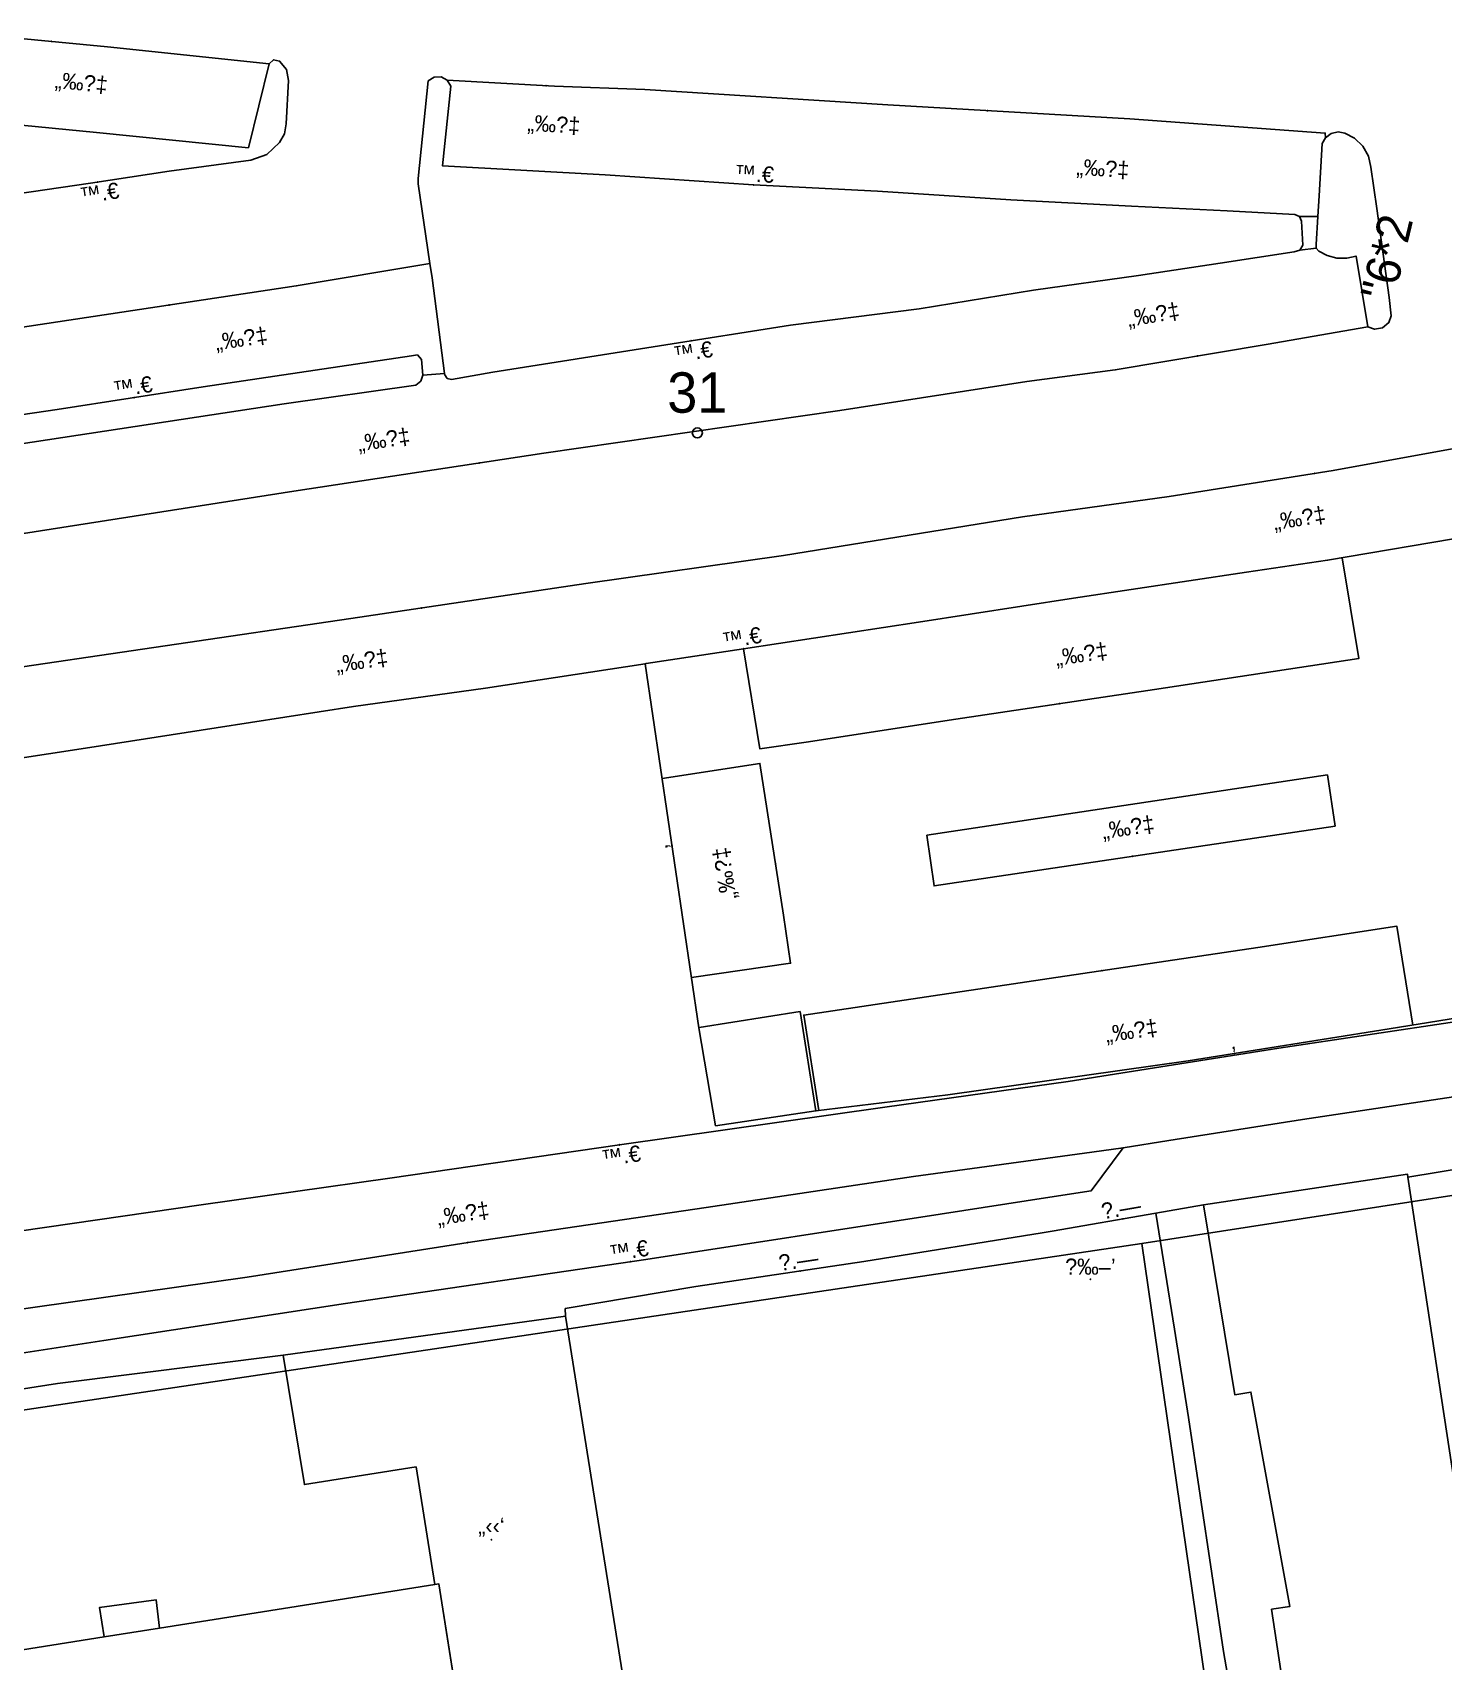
# Model space of a CAD drawing. Header units: metres. Extents: x 218299 to 220222, y 572714 to 574340.
# Drawn here: x 218686.5 to 218756.3, y 572895.3 to 572975.9 of the extents above; entities that cross this region are included whole.
import ezdxf
from ezdxf.enums import TextEntityAlignment as Align

# ---------------------------------------------------------------- set-up
doc = ezdxf.new("R2010")
doc.units = ezdxf.units.M
doc.header["$MEASUREMENT"] = 0
for name, color, linetype in [('1602', 44, 'Continuous'), ('1603', 44, 'Continuous'), ('6916', 7, 'Continuous'), ('A_POINTS', 2, 'Continuous'), ('M2200', 253, 'Continuous'), ('M2207', 253, 'Continuous'), ('M2401', 7, 'Continuous'), ('M2404', 7, 'Continuous'), ('M2430', 253, 'Continuous'), ('M2601', 253, 'Continuous'), ('M2602', 253, 'Continuous'), ('M2605', 253, 'Continuous'), ('M2804', 253, 'Continuous')]:
    doc.layers.add(name, color=color, linetype=linetype)
doc.styles.add('HEBTXT', font='HEBTXT')
doc.styles.add('MAVAT_HEBTXT', font='HEBTXT')

# ---------------------------------------------------------------- blocks, each defined once
blk = doc.blocks.new('1603')
at = {"layer": 'A_POINTS'}
blk.add_circle((0, 0), 0.25, dxfattribs=at)
at = {"color": 0, "style": 'HEBTXT'}
blk.add_attdef('PARCEL_NUM', text='', height=2, dxfattribs=at).set_placement((0, 1), align=Align.CENTER)
at = {"color": 0, "style": 'HEBTXT', "flags": 1}
blk.add_attdef('LOT_NUM', text='', height=2, dxfattribs=at).set_placement((0, -2.5), align=Align.CENTER)
blk = doc.blocks.new('6916')
at = {"layer": 'A_POINTS'}
blk.add_circle((0, 0), 0.25, dxfattribs=at)
at = {"color": 0, "style": 'HEBTXT'}
for tag, p in [('HTCH', (0.006, 3.527)), ('PIPE', (0.049, 1.33))]:
    blk.add_attdef(tag, text='', height=1.7, dxfattribs=at).set_placement(p, align=Align.MIDDLE_CENTER)
blk = doc.blocks.new('M2404')
blk.add_circle((0, 0), 0.025)
at = {"style": 'MAVAT_HEBTXT'}
blk.add_attdef('NAME', text='', height=0.8, dxfattribs=at).set_placement((0, 1.59), align=Align.MIDDLE)
blk = doc.blocks.new('M2804')
blk.add_circle((0, 0), 0.025)
at = {"style": 'MAVAT_HEBTXT'}
blk.add_attdef('NAME', text='', height=0.8, dxfattribs=at).set_placement((0, 1.59), align=Align.MIDDLE)
blk = doc.blocks.new('M2601')
blk.add_circle((0, 0), 0.025)
at = {"style": 'MAVAT_HEBTXT'}
blk.add_attdef('NAME', text='', height=0.8, dxfattribs=at).set_placement((0, 1.59), align=Align.MIDDLE)
blk = doc.blocks.new('M2605')
blk.add_circle((0, 0), 0.025)
at = {"style": 'MAVAT_HEBTXT'}
blk.add_attdef('NAME', text='', height=0.8, dxfattribs=at).set_placement((0, 1.59), align=Align.MIDDLE)
blk = doc.blocks.new('M2207')
blk.add_circle((0, 0), 0.025)
at = {"style": 'MAVAT_HEBTXT'}
blk.add_attdef('NAME', text='', height=0.8, dxfattribs=at).set_placement((0, 1.59), align=Align.MIDDLE)
blk = doc.blocks.new('M2430')
blk.add_circle((0, 0), 0.025)
at = {"style": 'MAVAT_HEBTXT'}
blk.add_attdef('NAME', text='', height=0.8, dxfattribs=at).set_placement((0, 1.25), align=Align.MIDDLE)
blk = doc.blocks.new('111')
at = {"layer": 'M2200'}
for points in [[(218724.486, 572927.434, 558.44), (218725.27, 572922.504, 558.53), (218725.27, 572922.504, 558.53), (218720.302, 572921.768, 558.53), (218719.472, 572926.626, 558.44), (218719.472, 572926.626, 558.44), (218719.493, 572926.63, 558.44)], [(218706.598, 572899.095, 560.6), (218706.598, 572899.095, 560.6), (218708.543, 572886.852, 560.6), (218708.554, 572886.779, 560.6), (218709.741, 572879.31, 560.6), (218711.357, 572869.135, 560.6), (218710.869, 572869.057, 560.603), (218688.812, 572865.536, 560.78), (218688.782, 572865.732, 560.775), (218688.314, 572868.72, 560.703), (218684.117, 572895.534, 560.06), (218684.117, 572895.534, 560.06), (218690.043, 572896.473, 560.202), (218692.768, 572896.904, 560.267), (218706.406, 572899.064, 560.595)]]:
    blk.add_polyline3d(points, close=True, dxfattribs=at)
blk.add_polyline3d([(218749.923, 572883.998, 559.34), (218747.825, 572897.834, 558.8), (218748.736, 572897.972, 561.32), (218746.806, 572908.589, 561.23), (218746.008, 572908.454, 561.23), (218744.461, 572917.852, 561.23), (218744.461, 572917.852, 561.23), (218754.555, 572919.382, 561.86), (218754.579, 572919.226, 561.86), (218757.208, 572901.889, 561.86), (218765.237, 572903.107, 559.88), (218766.075, 572897.582, 559.88), (218764.756, 572897.382, 563.84), (218766.028, 572888.999, 562.42)], dxfattribs=at)
at = {"layer": 'M2207'}
for points in [[(218708.554, 572886.779, 560.6), (218706.598, 572899.095, 560.42), (218706.406, 572899.064, 560.42), (218705.481, 572904.886, 560.06), (218699.954, 572904.008, 560.06), (218698.895, 572910.408, 560.42), (218698.895, 572910.408, 560.42), (218712.882, 572912.351, 560.06), (218712.882, 572912.351, 560.06), (218716.404, 572890.178, 560.24), (218715.973, 572890.107, 560.261), (218712.758, 572889.579, 560.42), (218712.993, 572888.332, 560.69), (218712.628, 572888.273, 560.69), (218712.779, 572887.516, 560.78)], [(218692.768, 572896.904, 559.61), (218690.043, 572896.473, 559.43), (218689.813, 572897.925, 559.43), (218692.614, 572898.3, 559.61)]]:
    blk.add_polyline3d(points, close=True, dxfattribs=at)
at = {"layer": 'M2401'}
for points in [[(218698.201, 572974.334, 555.72), (218697.176, 572970.191, 555.72), (218689.664, 572970.942, 555.72), (218682.387, 572971.646, 555.72)], [(218683.462, 572967.581, 555.81), (218689.365, 572968.434, 555.63), (218693.255, 572969.029, 555.63), (218697.297, 572969.575, 555.63), (218698.097, 572969.855, 555.63), (218698.709, 572970.441, 555.63), (218698.965, 572970.877, 555.63), (218699.049, 572971.375, 555.63), (218699.159, 572973.524, 555.72), (218699.067, 572974.06, 555.72), (218698.719, 572974.478, 555.72), (218698.422, 572974.543, 555.72), (218698.201, 572974.334, 555.72)], [(218750.188, 572967.813, 555.63), (218750.335, 572970.391, 555.63), (218750.496, 572970.676, 555.63), (218750.78, 572970.892, 555.63), (218751.129, 572970.971, 555.63), (218751.451, 572970.911, 555.63), (218751.936, 572970.66, 555.63), (218752.347, 572970.264, 555.63), (218752.624, 572969.765, 555.63), (218752.741, 572969.231, 555.63), (218753.041, 572967.178, 555.63), (218753.642, 572962.774, 555.72), (218753.749, 572961.866, 555.72), (218753.628, 572961.536, 555.72), (218753.324, 572961.272, 555.72), (218752.928, 572961.203, 555.72), (218752.595, 572961.317, 555.72), (218752.595, 572961.317, 555.72), (218752.011, 572964.824, 555.72), (218751.547, 572964.721, 555.72), (218751.06, 572964.728, 555.72), (218750.587, 572964.85, 555.72), (218750.168, 572965.073, 555.72), (218750.042, 572965.212, 555.72), (218750.041, 572965.4, 555.72), (218750.125, 572966.777, 555.668), (218750.188, 572967.813, 555.63)], [(218705.254, 572959.891, 555.9), (218694.94, 572958.345, 555.9), (218687.706, 572957.222, 555.9), (218685.343, 572956.89, 555.9), (218685.13, 572956.683, 555.9), (218685.13, 572956.387, 555.9), (218685.322, 572955.627, 555.9), (218685.496, 572955.488, 555.9), (218685.719, 572955.501, 555.9), (218698.942, 572957.518, 555.9), (218705.47, 572958.442, 555.9), (218705.709, 572958.638, 555.9), (218705.817, 572958.927, 555.9), (218705.739, 572959.707, 555.9), (218705.545, 572959.928, 555.9), (218705.254, 572959.891, 555.9)], [(218757.809, 572950.988, 556.08), (218750.598, 572949.763, 556.08), (218746.58, 572949.182, 556.17), (218738.024, 572947.887, 556.26), (218730.356, 572946.696, 556.26), (218721.686, 572945.383, 556.202), (218716.87, 572944.653, 556.17), (218716.819, 572944.645, 556.17), (218708.92, 572943.439, 556.17), (218702.373, 572942.523, 556.17), (218695.588, 572941.466, 556.17), (218689.109, 572940.466, 556.17), (218683.596, 572939.617, 556.17)], [(218684.554, 572916.372, 556.35), (218694.84, 572917.851, 556.35), (218704.174, 572919.175, 556.35), (218715.54, 572920.827, 556.17), (218728.691, 572922.697, 556.17), (218737.763, 572923.955, 556.17), (218748.193, 572925.605, 556.17), (218756.992, 572926.937, 556.17)], [(218758.812, 572923.497, 555.99), (218749.355, 572922.076, 555.99), (218742.739, 572921.038, 555.99), (218740.475, 572920.682, 555.99), (218738.898, 572918.557, 555.99), (218736.847, 572918.237, 555.99), (218731.418, 572917.39, 555.99), (218716.845, 572915.158, 555.99), (218701.976, 572912.968, 555.99), (218690.022, 572911.145, 556.17), (218679.491, 572909.516, 556.17)]]:
    blk.add_polyline3d(points, dxfattribs=at)
blk.add_polyline3d([(218722.186, 572968.348, 555.72), (218728.317, 572968.035, 555.63), (218734.926, 572967.612, 555.72), (218740.887, 572967.302, 555.72), (218745.626, 572967.057, 555.72), (218748.977, 572966.885, 555.72), (218749.205, 572966.782, 555.72), (218749.315, 572966.557, 555.72), (218749.382, 572965.365, 555.72), (218749.227, 572965.115, 555.72), (218748.945, 572965.03, 555.72), (218745.289, 572964.48, 555.72), (218741.243, 572963.858, 555.72), (218736.049, 572963.136, 555.81), (218730.39, 572962.218, 555.81), (218724.018, 572961.404, 555.9), (218717.525, 572960.385, 555.9), (218709.281, 572959.074, 555.9), (218707.229, 572958.721, 555.9), (218707.019, 572958.767, 555.9), (218706.898, 572958.945, 555.9), (218706.888, 572959.02, 555.897), (218706.27, 572963.746, 555.72), (218706.165, 572964.451, 555.72), (218705.579, 572968.398, 555.72), (218705.574, 572968.664, 555.72), (218706.083, 572973.497, 555.72), (218706.373, 572973.688, 555.72), (218706.72, 572973.703, 555.72), (218707.025, 572973.538, 555.72), (218707.202, 572973.239, 555.72), (218706.79, 572969.292, 555.72), (218714.836, 572968.842, 555.72)], close=True, dxfattribs=at)
at = {"layer": 'M2404'}
for points in [[(218698.201, 572974.334, 555.72), (218697.176, 572970.191, 555.72), (218689.664, 572970.942, 555.72), (218682.387, 572971.646, 555.72)], [(218683.462, 572967.581, 555.81), (218689.365, 572968.434, 555.63), (218693.255, 572969.029, 555.63), (218697.297, 572969.575, 555.63), (218698.097, 572969.855, 555.63), (218698.709, 572970.441, 555.63), (218698.965, 572970.877, 555.63), (218699.049, 572971.375, 555.63), (218699.159, 572973.524, 555.72), (218699.067, 572974.06, 555.72), (218698.719, 572974.478, 555.72), (218698.422, 572974.543, 555.72), (218698.201, 572974.334, 555.72)], [(218750.188, 572967.813, 555.63), (218750.335, 572970.391, 555.63), (218750.496, 572970.676, 555.63), (218750.78, 572970.892, 555.63), (218751.129, 572970.971, 555.63), (218751.451, 572970.911, 555.63), (218751.936, 572970.66, 555.63), (218752.347, 572970.264, 555.63), (218752.624, 572969.765, 555.63), (218752.741, 572969.231, 555.63), (218753.041, 572967.178, 555.63), (218753.642, 572962.774, 555.72), (218753.749, 572961.866, 555.72), (218753.628, 572961.536, 555.72), (218753.324, 572961.272, 555.72), (218752.928, 572961.203, 555.72), (218752.595, 572961.317, 555.72), (218752.595, 572961.317, 555.72), (218752.011, 572964.824, 555.72), (218751.547, 572964.721, 555.72), (218751.06, 572964.728, 555.72), (218750.587, 572964.85, 555.72), (218750.168, 572965.073, 555.72), (218750.042, 572965.212, 555.72), (218750.041, 572965.4, 555.72), (218750.125, 572966.777, 555.668), (218750.188, 572967.813, 555.63)], [(218705.254, 572959.891, 555.9), (218694.94, 572958.345, 555.9), (218687.706, 572957.222, 555.9), (218685.343, 572956.89, 555.9), (218685.13, 572956.683, 555.9), (218685.13, 572956.387, 555.9), (218685.322, 572955.627, 555.9), (218685.496, 572955.488, 555.9), (218685.719, 572955.501, 555.9), (218698.942, 572957.518, 555.9), (218705.47, 572958.442, 555.9), (218705.709, 572958.638, 555.9), (218705.817, 572958.927, 555.9), (218705.739, 572959.707, 555.9), (218705.545, 572959.928, 555.9), (218705.254, 572959.891, 555.9)], [(218757.809, 572950.988, 556.08), (218750.598, 572949.763, 556.08), (218746.58, 572949.182, 556.17), (218738.024, 572947.887, 556.26), (218730.356, 572946.696, 556.26), (218721.686, 572945.383, 556.202), (218716.87, 572944.653, 556.17), (218716.819, 572944.645, 556.17), (218708.92, 572943.439, 556.17), (218702.373, 572942.523, 556.17), (218695.588, 572941.466, 556.17), (218689.109, 572940.466, 556.17), (218683.596, 572939.617, 556.17)], [(218684.554, 572916.372, 556.35), (218694.84, 572917.851, 556.35), (218704.174, 572919.175, 556.35), (218715.54, 572920.827, 556.17), (218728.691, 572922.697, 556.17), (218737.763, 572923.955, 556.17), (218748.193, 572925.605, 556.17), (218756.992, 572926.937, 556.17)], [(218758.812, 572923.497, 555.99), (218749.355, 572922.076, 555.99), (218742.739, 572921.038, 555.99), (218740.475, 572920.682, 555.99), (218738.898, 572918.557, 555.99), (218736.847, 572918.237, 555.99), (218731.418, 572917.39, 555.99), (218716.845, 572915.158, 555.99), (218701.976, 572912.968, 555.99), (218690.022, 572911.145, 556.17), (218679.491, 572909.516, 556.17)]]:
    blk.add_polyline3d(points, dxfattribs=at)
blk.add_polyline3d([(218722.186, 572968.348, 555.72), (218728.317, 572968.035, 555.63), (218734.926, 572967.612, 555.72), (218740.887, 572967.302, 555.72), (218745.626, 572967.057, 555.72), (218748.977, 572966.885, 555.72), (218749.205, 572966.782, 555.72), (218749.315, 572966.557, 555.72), (218749.382, 572965.365, 555.72), (218749.227, 572965.115, 555.72), (218748.945, 572965.03, 555.72), (218745.289, 572964.48, 555.72), (218741.243, 572963.858, 555.72), (218736.049, 572963.136, 555.81), (218730.39, 572962.218, 555.81), (218724.018, 572961.404, 555.9), (218717.525, 572960.385, 555.9), (218709.281, 572959.074, 555.9), (218707.229, 572958.721, 555.9), (218707.019, 572958.767, 555.9), (218706.898, 572958.945, 555.9), (218706.888, 572959.02, 555.897), (218706.27, 572963.746, 555.72), (218706.165, 572964.451, 555.72), (218705.579, 572968.398, 555.72), (218705.574, 572968.664, 555.72), (218706.083, 572973.497, 555.72), (218706.373, 572973.688, 555.72), (218706.72, 572973.703, 555.72), (218707.025, 572973.538, 555.72), (218707.202, 572973.239, 555.72), (218706.79, 572969.292, 555.72), (218714.836, 572968.842, 555.72)], close=True, dxfattribs=at)
at = {"layer": 'M2430'}
for points in [[(218698.201, 572974.334, 555.54), (218690.204, 572975.187, 555.54), (218680.895, 572976.079, 555.451), (218680.557, 572971.841, 555.451)], [(218707.025, 572973.538, 555.54), (218712.328, 572973.232, 555.45), (218716.81, 572973.069, 555.45)], [(218716.81, 572973.069, 555.45), (218728.833, 572972.305, 555.45), (218740.817, 572971.62, 555.45), (218750.486, 572970.91, 555.45), (218750.496, 572970.676, 555.45)], [(218749.205, 572966.782, 555.54), (218750.125, 572966.777, 555.54)], [(218750.042, 572965.212, 555.54), (218749.227, 572965.115, 555.54)], [(218685.343, 572956.89, 555.72), (218684.563, 572961.097, 555.72), (218699.55, 572963.347, 555.54), (218706.165, 572964.451, 555.54)], [(218752.595, 572961.317, 555.63), (218747.556, 572960.454, 555.72), (218740.093, 572959.192, 555.72), (218735.713, 572958.621, 555.72)], [(218706.888, 572959.02, 555.72), (218705.817, 572958.927, 555.72)], [(218735.713, 572958.621, 555.72), (218726.452, 572957.178, 555.9), (218711.801, 572955.061, 555.9), (218699.427, 572953.184, 555.72), (218686.05, 572951.093, 555.9), (218685.322, 572955.627, 555.81)], [(218742.758, 572952.916, 555.9), (218750.876, 572954.21, 555.72), (218757.139, 572955.345, 555.72)], [(218742.758, 572952.916, 555.9), (218735.504, 572951.919, 556.08), (218723.661, 572950.004, 556.08), (218713.888, 572948.619, 556.08), (218702.255, 572946.875, 556.08), (218674.66, 572942.825, 555.99), (218675.572, 572936.886, 556.08)], [(218751.323, 572949.886, 556.035), (218752.143, 572944.895, 555.945), (218742.025, 572943.375, 555.945), (218732.199, 572941.907, 555.945), (218724.794, 572940.761, 555.855), (218722.501, 572940.424, 555.855), (218721.686, 572945.383, 556.125)], [(218717.657, 572938.955, 555.855), (218722.496, 572939.71, 555.855), (218723.672, 572932.197, 555.945), (218724.021, 572929.82, 555.945), (218719.107, 572929.103, 555.945)], [(218730.76, 572936.15, 555.945), (218750.591, 572939.137, 555.945), (218750.972, 572936.607, 555.945), (218731.119, 572933.645, 555.945), (218730.76, 572936.15, 555.945)], [(218725.415, 572922.522, 556.113), (218724.668, 572927.253, 555.945), (218736.813, 572929.068, 555.945), (218747.146, 572930.588, 555.945), (218754.035, 572931.645, 555.945), (218754.82, 572926.755, 556.031)], [(218738.933, 572920.472, 555.836), (218730.097, 572919.267, 555.99), (218719.839, 572917.728, 555.99), (218708.265, 572916.029, 555.99), (218697.122, 572914.271, 555.99), (218684.86, 572912.549, 555.99), (218677.491, 572911.479, 556.08), (218677.195, 572911.263, 556.08)], [(218740.475, 572920.682, 555.81), (218738.933, 572920.472, 555.836)]]:
    blk.add_polyline3d(points, dxfattribs=at)
at = {"layer": 'M2601'}
for points in [[(218716.819, 572944.645, 556.98), (218719.472, 572926.626, 556.98)], [(218763.312, 572931.333, 557.79), (218763.478, 572928.149, 558.15), (218753.65, 572926.567, 558.33), (218743.692, 572924.985, 558.33), (218731.803, 572923.295, 558.33), (218725.27, 572922.504, 558.33)]]:
    blk.add_polyline3d(points, dxfattribs=at)
at = {"layer": 'M2602'}
for points in [[(218742.102, 572917.442, 558.51), (218743.02, 572911.697, 558.51)], [(218743.02, 572911.697, 558.51), (218743.719, 572907.322, 558.51), (218745.452, 572895.74, 558.51), (218747.194, 572885.657, 558.51), (218748.134, 572878.566, 558.51), (218749.482, 572868.772, 558.69)]]:
    blk.add_polyline3d(points, dxfattribs=at)
at = {"layer": 'M2605'}
for points in [[(218770.742, 572921.604, 557.43), (218765.187, 572920.968, 557.25), (218754.579, 572919.226, 557.25)], [(218736.474, 572916.471, 556.539), (218736.96, 572916.55, 556.53), (218742.102, 572917.442, 556.653), (218744.461, 572917.852, 556.71)], [(218712.882, 572912.351, 556.71), (218712.865, 572912.722, 556.71), (218719.333, 572913.813, 556.71), (218727.642, 572915.044, 556.71), (218736.474, 572916.471, 556.539)], [(218698.895, 572910.408, 557.25), (218687.732, 572909.015, 557.25), (218677.477, 572907.414, 557.25), (218673.008, 572906.562, 557.07), (218673.347, 572904.435, 556.994), (218673.821, 572901.467, 556.89)]]:
    blk.add_polyline3d(points, dxfattribs=at)
at = {"layer": 'M2207'}
ref = blk.add_blockref('M2207', (218709.206, 572901.274), dxfattribs=dict(at, xscale=0.5, yscale=0.5, zscale=0.5))
ref.add_attrib('NAME', '„‹‹‘', dxfattribs={"layer": '0', "height": 0.8, "style": 'MAVAT_HEBTXT'}).set_placement((218709.206, 572901.899), align=Align.MIDDLE)
at = {"layer": 'M2404'}
ref = blk.add_blockref('M2404', (218722.186, 572968.348), dxfattribs=dict(at, xscale=0.5, yscale=0.5, zscale=0.5))
ref.add_attrib('NAME', '™.€', dxfattribs={"layer": '0', "height": 0.8, "rotation": 357.07295, "style": 'MAVAT_HEBTXT'}).set_placement((218722.214, 572968.898), align=Align.MIDDLE)
ref = blk.add_blockref('M2404', (218689.711, 572968.487), dxfattribs=dict(at, xscale=0.5, yscale=0.5, zscale=0.5))
ref.add_attrib('NAME', '™.€', dxfattribs={"layer": '0', "height": 0.8, "rotation": 8.6959, "style": 'MAVAT_HEBTXT'}).set_placement((218689.794, 572967.943), align=Align.MIDDLE)
ref = blk.add_blockref('M2404', (218719.091, 572960.631), dxfattribs=dict(at, xscale=0.5, yscale=0.5, zscale=0.5))
ref.add_attrib('NAME', '™.€', dxfattribs={"layer": '0', "height": 0.8, "rotation": 8.92063, "style": 'MAVAT_HEBTXT'}).set_placement((218719.176, 572960.087), align=Align.MIDDLE)
ref = blk.add_blockref('M2404', (218691.527, 572957.815), dxfattribs=dict(at, xscale=0.5, yscale=0.5, zscale=0.5))
ref.add_attrib('NAME', '™.€', dxfattribs={"layer": '0', "height": 0.8, "rotation": 8.82267, "style": 'MAVAT_HEBTXT'}).set_placement((218691.443, 572958.358), align=Align.MIDDLE)
ref = blk.add_blockref('M2404', (218721.686, 572945.383), dxfattribs=dict(at, xscale=0.5, yscale=0.5, zscale=0.5))
ref.add_attrib('NAME', '™.€', dxfattribs={"layer": '0', "height": 0.8, "rotation": 9.64019, "style": 'MAVAT_HEBTXT'}).set_placement((218721.594, 572945.925), align=Align.MIDDLE)
ref = blk.add_blockref('M2404', (218715.54, 572920.827), dxfattribs=dict(at, xscale=0.5, yscale=0.5, zscale=0.5))
ref.add_attrib('NAME', '™.€', dxfattribs={"layer": '0', "height": 0.8, "rotation": 8.09052, "style": 'MAVAT_HEBTXT'}).set_placement((218715.617, 572920.283), align=Align.MIDDLE)
ref = blk.add_blockref('M2404', (218716.088, 572915.046), dxfattribs=dict(at, xscale=0.5, yscale=0.5, zscale=0.5))
ref.add_attrib('NAME', '™.€', dxfattribs={"layer": '0', "height": 0.8, "rotation": 8.86765, "style": 'MAVAT_HEBTXT'}).set_placement((218716.003, 572915.589), align=Align.MIDDLE)
at = {"layer": 'M2430'}
ref = blk.add_blockref('M2430', (218687.436, 572975.452), dxfattribs=dict(at, xscale=0.5, yscale=0.5, zscale=0.5))
ref.add_attrib('NAME', '„‰\x90‡', dxfattribs={"layer": '0', "height": 0.8, "rotation": 354.52672, "style": 'MAVAT_HEBTXT'}).set_placement((218688.905, 572973.366), align=Align.MIDDLE)
ref = blk.add_blockref('M2430', (218711.915, 572973.256), dxfattribs=dict(at, xscale=0.5, yscale=0.5, zscale=0.5))
ref.add_attrib('NAME', '„‰\x90‡', dxfattribs={"layer": '0', "height": 0.8, "rotation": 356.69665, "style": 'MAVAT_HEBTXT'}).set_placement((218712.294, 572971.298), align=Align.MIDDLE)
ref = blk.add_blockref('M2430', (218733.768, 572972.023), dxfattribs=dict(at, xscale=0.5, yscale=0.5, zscale=0.5))
ref.add_attrib('NAME', '„‰\x90‡', dxfattribs={"layer": '0', "height": 0.8, "rotation": 356.72935, "style": 'MAVAT_HEBTXT'}).set_placement((218739.473, 572969.115), align=Align.MIDDLE)
ref = blk.add_blockref('M2430', (218693.257, 572962.403), dxfattribs=dict(at, xscale=0.5, yscale=0.5, zscale=0.5))
ref.add_attrib('NAME', '„‰\x90‡', dxfattribs={"layer": '0', "height": 0.8, "rotation": 8.53793, "style": 'MAVAT_HEBTXT'}).set_placement((218696.831, 572960.69), align=Align.MIDDLE)
ref = blk.add_blockref('M2430', (218744.168, 572959.881), dxfattribs=dict(at, xscale=0.5, yscale=0.5, zscale=0.5))
ref.add_attrib('NAME', '„‰\x90‡', dxfattribs={"layer": '0', "height": 0.8, "rotation": 9.60533, "style": 'MAVAT_HEBTXT'}).set_placement((218741.982, 572961.877), align=Align.MIDDLE)
ref = blk.add_blockref('M2430', (218708.602, 572954.576), dxfattribs=dict(at, xscale=0.5, yscale=0.5, zscale=0.5))
ref.add_attrib('NAME', '„‰\x90‡', dxfattribs={"layer": '0', "height": 0.8, "rotation": 8.62528, "style": 'MAVAT_HEBTXT'}).set_placement((218703.884, 572955.687), align=Align.MIDDLE)
ref = blk.add_blockref('M2430', (218749.959, 572954.064), dxfattribs=dict(at, xscale=0.5, yscale=0.5, zscale=0.5))
ref.add_attrib('NAME', '„‰\x90‡', dxfattribs={"layer": '0', "height": 0.8, "rotation": 9.05525, "style": 'MAVAT_HEBTXT'}).set_placement((218749.214, 572951.802), align=Align.MIDDLE)
ref = blk.add_blockref('M2430', (218705.743, 572947.398), dxfattribs=dict(at, xscale=0.5, yscale=0.5, zscale=0.5))
ref.add_attrib('NAME', '„‰\x90‡', dxfattribs={"layer": '0', "height": 0.8, "rotation": 8.52692, "style": 'MAVAT_HEBTXT'}).set_placement((218702.794, 572944.74), align=Align.MIDDLE)
ref = blk.add_blockref('M2430', (218737.333, 572942.674), dxfattribs=dict(at, xscale=0.5, yscale=0.5, zscale=0.5))
ref.add_attrib('NAME', '„‰\x90‡', dxfattribs={"layer": '0', "height": 0.8, "rotation": 8.49962, "style": 'MAVAT_HEBTXT'}).set_placement((218738.419, 572945.071), align=Align.MIDDLE)
ref = blk.add_blockref('M2430', (218740.94, 572935.11), dxfattribs=dict(at, xscale=0.5, yscale=0.5, zscale=0.5))
ref.add_attrib('NAME', '„‰\x90‡', dxfattribs={"layer": '0', "height": 0.8, "rotation": 8.48291, "style": 'MAVAT_HEBTXT'}).set_placement((218740.734, 572936.495), align=Align.MIDDLE)
ref = blk.add_blockref('M2430', (218723.275, 572934.733), dxfattribs=dict(at, xscale=0.5, yscale=0.5, zscale=0.5))
ref.add_attrib('NAME', '„‰\x90‡', dxfattribs={"layer": '0', "height": 0.8, "rotation": 98.89343, "style": 'MAVAT_HEBTXT'}).set_placement((218720.799, 572934.266), align=Align.MIDDLE)
ref = blk.add_blockref('M2430', (218739.433, 572929.454), dxfattribs=dict(at, xscale=0.5, yscale=0.5, zscale=0.5))
ref.add_attrib('NAME', '„‰\x90‡', dxfattribs={"layer": '0', "height": 0.8, "rotation": 8.36764, "style": 'MAVAT_HEBTXT'}).set_placement((218740.897, 572926.423), align=Align.MIDDLE)
ref = blk.add_blockref('M2430', (218708.025, 572915.991), dxfattribs=dict(at, xscale=0.5, yscale=0.5, zscale=0.5))
ref.add_attrib('NAME', '„‰\x90‡', dxfattribs={"layer": '0', "height": 0.8, "rotation": 8.96862, "style": 'MAVAT_HEBTXT'}).set_placement((218707.807, 572917.374), align=Align.MIDDLE)
at = {"layer": 'M2601'}
ref = blk.add_blockref('M2601', (218718.146, 572935.636), dxfattribs=dict(at, xscale=0.5, yscale=0.5, zscale=0.5))
ref.add_attrib('NAME', '‚', dxfattribs={"layer": '0', "height": 0.8, "rotation": 98.37374, "style": 'MAVAT_HEBTXT'}).set_placement((218717.602, 572935.556), align=Align.MIDDLE)
ref = blk.add_blockref('M2601', (218745.992, 572925.35), dxfattribs=dict(at, xscale=0.5, yscale=0.5, zscale=0.5))
ref.add_attrib('NAME', '‚', dxfattribs={"layer": '0', "height": 0.8, "rotation": 9.02665, "style": 'MAVAT_HEBTXT'}).set_placement((218745.906, 572925.893), align=Align.MIDDLE)
at = {"layer": 'M2605'}
ref = blk.add_blockref('M2605', (218740.468, 572917.159), dxfattribs=dict(at, xscale=0.5, yscale=0.5, zscale=0.5))
ref.add_attrib('NAME', '\x9a.—', dxfattribs={"layer": '0', "height": 0.8, "rotation": 9.849, "style": 'MAVAT_HEBTXT'}).set_placement((218740.374, 572917.7), align=Align.MIDDLE)
ref = blk.add_blockref('M2605', (218724.485, 572914.576), dxfattribs=dict(at, xscale=0.5, yscale=0.5, zscale=0.5))
ref.add_attrib('NAME', '\x9a.—', dxfattribs={"layer": '0', "height": 0.8, "rotation": 8.42677, "style": 'MAVAT_HEBTXT'}).set_placement((218724.404, 572915.12), align=Align.MIDDLE)
at = {"layer": 'M2804'}
ref = blk.add_blockref('M2804', (218738.857, 572914.174, 562.56), dxfattribs=dict(at, xscale=0.5, yscale=0.5, zscale=0.5))
ref.add_attrib('NAME', '\x8d‰–’', dxfattribs={"layer": '0', "height": 0.8, "style": 'MAVAT_HEBTXT'}).set_placement((218738.857, 572914.799, 562.56), align=Align.MIDDLE)

msp = doc.modelspace()

# ---------------------------------------------------------------- linework, layer by layer
at = {"layer": '1602'}
for points in [[(218782.7429, 572936.1859), (218784.2297, 572926.854), (218784.748, 572923.4409), (218770.2592, 572921.3927), (218770.3957, 572920.4372), (218741.4091, 572915.9441), (218672.1377, 572905.6302), (218667.6609, 572934.9406), (218656.8912, 573002.6644), (218667.7773, 573001.4484), (218687.5342, 572999.3604), (218707.7536, 572997.3999), (218729.5464, 572996.2197), (218751.7051, 572996.4087), (218769.8903, 572997.7534), (218773.3926, 572998.2285), (218778.1471, 572966.9148), (218779.1448, 572960.3445), (218779.8007, 572956.413)], [(218784.748, 572923.4409), (218792.0895, 572873.9846), (218748.4537, 572867.3677), (218741.4091, 572915.9441), (218770.3957, 572920.4372), (218770.2592, 572921.3927)], [(218694.03, 572809.6474), (218689.7955, 572811.8083), (218686.7837, 572815.3697), (218685.1791, 572818.0257), (218672.1377, 572905.6302), (218741.4091, 572915.9441), (218748.4537, 572867.3677), (218755.7159, 572817.9133), (218696.6287, 572808.794)]]:
    msp.add_lwpolyline(points, close=True, dxfattribs=at)

# ---------------------------------------------------------------- block references
msp.add_blockref('111', (0, 0))
at = {"layer": '1603'}
msp.add_blockref('1603', (218719.4009, 572956.0694), dxfattribs=at).add_auto_attribs({'PARCEL_NUM': '31'})
at = {"layer": '6916'}
ref = msp.add_blockref('6916', (218763.186, 572962.4405), dxfattribs=dict(at, rotation=76.5166))
ref.add_attrib('HTCH', '"6*2', dxfattribs={"layer": '0', "color": 0, "height": 1.7, "rotation": 76.5166, "style": 'HEBTXT'}).set_placement((218753.5283, 572964.7641), align=Align.MIDDLE_CENTER)

doc.saveas('drawing.dxf')
